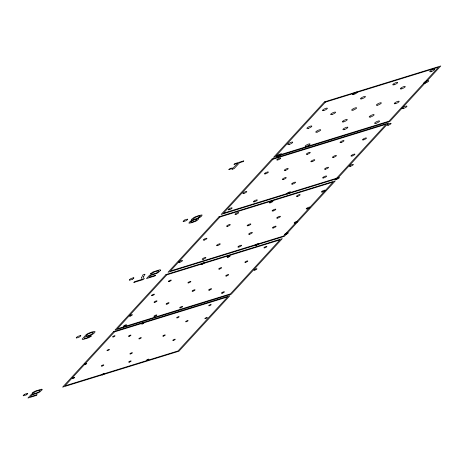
<?xml version="1.0" encoding="UTF-8"?>
<svg xmlns="http://www.w3.org/2000/svg" width="464" height="464" viewBox="0 0 464 464"><rect width="100%" height="100%" fill="white"/><g stroke="black" fill="none" stroke-linecap="round" stroke-linejoin="round"><path stroke-width="0.7" d="M93.125 332.636L92.829 333.135A15.08 3.596 -25 0 1 92.574 333.413L91.826 334.051A2.436 0.58 -25 0 1 90.468 334.822L88.827 335.455A7.685 1.833 -25 0 1 88.09 335.681L86.867 335.953A2.459 0.586 -25 0 1 86.316 335.75L86.623 335.246A15.08 3.596 -25 0 1 86.878 334.973L87.626 334.329A2.436 0.58 -25 0 1 88.984 333.558L90.619 332.926A7.685 1.833 -25 0 1 91.362 332.7L92.58 332.427A2.465 0.586 -25 0 1 93.131 332.63M42.009 389.841L39.898 391.889A3.463 0.824 -25 0 1 38.129 392.875L32.086 394.928L30.427 396.732L37.126 394.667L36.43 395.421L27.968 398.037L31.059 394.673L37.596 392.561A1.92 0.458 -25 0 0 38.147 392.289A1.978 0.47 -25 0 0 38.715 391.935L39.22 391.535A5.545 1.322 -25 0 0 39.51 391.245L40.119 390.531A2.343 0.557 -25 0 0 39.869 390.172L36.012 391.28L33.594 392.869L31.912 393.327L34.127 391.628A2.558 0.609 -25 0 1 34.655 391.349L41.215 389.261M160.498 270.396L158.386 272.443A3.463 0.824 -25 0 1 156.623 273.429L150.58 275.483L148.921 277.286L155.614 275.222L154.924 275.976L146.462 278.591L149.547 275.227L156.084 273.116A1.92 0.458 -25 0 0 156.635 272.844A1.978 0.47 -25 0 0 157.203 272.49L157.708 272.09A5.545 1.322 -25 0 0 158.004 271.8L158.607 271.086A2.343 0.557 -25 0 0 158.357 270.727L154.506 271.834L152.088 273.424L150.406 273.882L152.621 272.182A2.558 0.609 -25 0 1 153.149 271.904L159.709 269.816A4.147 0.986 -25 0 1 160.527 270.384M133.696 278.22L133.475 278.452A1.92 0.458 -25 0 1 132.397 279.235M191.963 219.118L193.488 217.802A3.219 0.766 -25 0 1 194.735 217.094L197.96 215.83A15.26 3.642 -25 0 1 199.166 215.458L201.799 214.948A3.219 0.766 -25 0 1 202.118 215.139L201.48 216.178A3.973 0.945 -25 0 1 199.961 217.355A3.613 0.864 -25 0 1 197.351 218.521L197.113 218.776A3.265 0.777 -25 0 1 198.447 218.602M193.355 219.762L193.134 220.006A3.26 0.777 -25 0 0 190.936 220.98M144.06 278.731L143.289 279.572L133.771 282.506L134.543 281.665L142.297 279.27M228.868 169.563L229.796 168.687A4.437 1.056 -25 0 1 231.901 168.101A4.292 1.021 -25 0 1 232.737 168.368L237.829 163.241L233.949 164.442L234.645 163.682L243.809 160.851L243.113 161.611L239.586 162.696L234.105 168.67L232.4 169.198M88.549 336.087L90.497 335.362A3.927 0.94 -25 0 0 91.982 334.631A4.884 1.166 -25 0 0 93.908 333.309L94.262 332.972A20.671 4.93 -25 0 0 94.644 332.555L95.05 331.876A4.373 1.044 -25 0 0 94.128 331.482L92.255 331.882A10.399 2.482 -25 0 0 91.396 332.143L88.641 333.21A3.961 0.945 -25 0 0 87.487 333.813A5.435 1.293 -25 0 0 86.107 334.712L82.192 339.074A4.791 1.143 -25 0 0 83.323 339.433L88.543 337.763A3.712 0.887 -25 0 0 90.219 336.841L91.396 335.977L89.651 336.371M144.884 274.259L142.941 274.856L142.251 276.248A52.681 12.569 -25 0 0 141.764 277.553M200.135 215.98L199.885 216.543A18.531 4.42 -25 0 1 199.601 216.85L198.604 217.651A1.717 0.406 -25 0 1 198.053 217.952L195.999 218.747A11.223 2.674 -25 0 1 195.199 218.996L193.558 219.344A1.705 0.406 -25 0 1 193.355 219.269L193.616 218.695A18.531 4.42 -25 0 1 193.894 218.393L194.787 217.662A1.734 0.412 -25 0 1 195.431 217.297L197.484 216.508A11.42 2.726 -25 0 1 198.29 216.259L199.932 215.911A1.705 0.406 -25 0 1 200.135 215.98M24.72 394.307A2.999 0.713 -25 0 1 27.498 393.449M24.691 394.29A1.85 0.441 -25 0 0 23.641 395.055L23.391 395.305A1.902 0.452 -25 0 0 23.368 395.78M26.216 394.852A2.906 0.696 -25 0 1 23.484 395.711M27.295 394.098A1.92 0.458 -25 0 1 26.245 394.87M27.602 393.391A1.868 0.447 -25 0 1 27.509 393.861M41.215 389.267A4.147 0.986 -25 0 1 42.033 389.83M80.574 335.634A2.999 0.713 -25 0 0 77.795 336.493A1.85 0.441 -25 0 0 76.717 337.241L76.467 337.485A1.902 0.452 -25 0 0 76.444 337.96M76.56 337.896A2.906 0.696 -25 0 0 79.292 337.038A1.92 0.458 -25 0 0 80.371 336.278L80.614 336.035A1.868 0.447 -25 0 0 80.678 335.571M89.61 336.383A3.874 0.922 -25 0 1 88.253 337.351L86.414 338.076A8.497 2.024 -25 0 1 85.875 338.244L84.454 338.552A2.303 0.551 -25 0 1 84.083 338.482L85.718 336.504A3.903 0.934 -25 0 0 86.571 336.591A5.962 1.421 -25 0 0 88.566 336.064M133.649 277.814A2.999 0.713 -25 0 0 130.871 278.673A1.85 0.441 -25 0 0 129.792 279.421L129.543 279.664A1.902 0.452 -25 0 0 129.52 280.146M132.368 279.218A2.906 0.696 -25 0 1 129.636 280.076M133.754 277.756A1.868 0.447 -25 0 1 133.667 278.226M142.361 279.241A30.514 7.279 -25 0 1 141.711 277.582M144.118 278.702A41.418 9.877 -25 0 1 143.654 276.712M143.683 276.701A45.159 10.771 -25 0 1 144.925 274.241M184.655 220.087A2.999 0.713 -25 0 1 187.439 219.223M184.626 220.064A1.85 0.441 -25 0 0 183.576 220.835L183.332 221.079A1.902 0.452 -25 0 0 183.309 221.554M183.419 221.485A2.906 0.696 -25 0 0 186.151 220.632A1.92 0.458 -25 0 0 187.236 219.872L187.479 219.629A1.868 0.447 -25 0 0 187.537 219.165M193.279 219.832A3.793 0.905 -25 0 1 191.893 219.136M190.93 220.98A3.132 0.748 -25 0 0 189.579 222.007L188.9 222.987A2.917 0.696 -25 0 0 189.231 223.19L191.684 222.703A14.657 3.497 -25 0 0 192.798 222.355L195.767 221.206A2.923 0.696 -25 0 0 197.055 220.47L198.372 219.292A3.132 0.748 -25 0 0 198.482 218.585M228.909 169.505A5.841 1.392 -25 0 1 232.406 169.192M190.884 222.059L190.878 222.094A1.601 0.383 -25 0 0 191.162 222.215L192.096 222.03A9.419 2.245 -25 0 0 193.279 221.682L194.967 221.044A1.624 0.389 -25 0 0 195.878 220.516L196.933 219.339A1.514 0.36 -25 0 0 196.719 219.205L195.721 219.397A9.396 2.245 -25 0 0 194.37 219.803L192.85 220.383A1.56 0.371 -25 0 0 192.641 220.481A1.578 0.377 -25 0 0 192.015 220.858L190.884 222.059M113.576 331.615L62.623 387.121L178.953 351.202L229.906 295.696L113.576 331.615M165.944 274.566L114.991 330.072L231.321 294.153L282.274 238.647L165.944 274.566M219.02 216.752L168.067 272.252L284.403 236.333L335.356 180.832L219.02 216.752M272.095 158.932L221.142 214.438L337.479 178.518L388.432 123.012L272.095 158.932M324.464 101.883L273.511 157.389L389.847 121.469L440.8 65.963L324.464 101.883M114.48 331.888L64.943 385.851L178.048 350.929L227.586 296.966L114.48 331.888M166.849 274.839L117.311 328.802L230.417 293.88L279.954 239.917L166.849 274.839M219.93 217.019L170.387 270.982L283.492 236.06L333.03 182.097L219.93 217.019M273.006 159.204L223.468 213.167L336.568 178.246L386.106 124.282L273.006 159.204M325.374 102.155L275.836 156.119L388.936 121.197L438.474 67.234L325.374 102.155M102.034 366.055A1.369 0.325 -25 0 0 103.814 364.93A1.369 0.325 -25 0 0 101.854 365.516A1.369 0.325 -25 0 0 102.034 366.055M142.228 323.942A1.369 0.325 -25 0 0 144.002 322.816A1.369 0.325 -25 0 0 142.048 323.402A1.369 0.325 -25 0 0 142.228 323.942M177.358 317.828A1.369 0.325 -25 0 0 179.139 316.703A1.369 0.325 -25 0 0 177.178 317.289A1.369 0.325 -25 0 0 177.358 317.828M130.622 353.893A1.369 0.325 -25 0 0 132.397 352.762A1.369 0.325 -25 0 0 130.436 353.348A1.369 0.325 -25 0 0 130.622 353.893M209.409 305.718A1.369 0.325 -25 0 0 211.19 304.587A1.369 0.325 -25 0 0 209.229 305.179A1.369 0.325 -25 0 0 209.409 305.718M147.129 360.331A1.369 0.325 -25 0 0 148.909 359.206A1.369 0.325 -25 0 0 146.949 359.791A1.369 0.325 -25 0 0 147.129 360.331M139.531 338.807A1.369 0.325 -25 0 0 141.311 337.682A1.369 0.325 -25 0 0 139.351 338.268A1.369 0.325 -25 0 0 139.531 338.807M163.502 336.098A1.369 0.325 -25 0 0 165.277 334.973A1.369 0.325 -25 0 0 163.316 335.559A1.369 0.325 -25 0 0 163.502 336.098M107.671 350.598A1.369 0.325 -25 0 0 109.446 349.473A1.369 0.325 -25 0 0 107.491 350.059A1.369 0.325 -25 0 0 107.671 350.598M173.484 340.396A1.369 0.325 -25 0 0 175.259 339.271A1.369 0.325 -25 0 0 173.298 339.857A1.369 0.325 -25 0 0 173.484 340.396M205.552 318.64A1.369 0.325 -25 0 0 207.327 317.515A1.369 0.325 -25 0 0 205.372 318.101A1.369 0.325 -25 0 0 205.552 318.64M113.274 336.91A1.369 0.325 -25 0 0 115.049 335.779A1.369 0.325 -25 0 0 113.094 336.371A1.369 0.325 -25 0 0 113.274 336.91M102.579 374.825A1.369 0.325 -25 0 0 104.354 373.7A1.369 0.325 -25 0 0 102.393 374.286A1.369 0.325 -25 0 0 102.579 374.825M85.022 364.6A1.369 0.325 -25 0 0 86.803 363.474A1.369 0.325 -25 0 0 84.842 364.06A1.369 0.325 -25 0 0 85.022 364.6M72.923 378.543A1.369 0.325 -25 0 0 74.704 377.418A1.369 0.325 -25 0 0 72.744 378.003A1.369 0.325 -25 0 0 72.923 378.543M186.354 321.732A1.369 0.325 -25 0 0 188.129 320.607A1.369 0.325 -25 0 0 186.168 321.192A1.369 0.325 -25 0 0 186.354 321.732M129.369 362.111A1.369 0.325 -25 0 0 131.15 360.986A1.369 0.325 -25 0 0 129.189 361.572A1.369 0.325 -25 0 0 129.369 362.111M129.189 336.278A1.369 0.325 -25 0 0 130.97 335.153A1.369 0.325 -25 0 0 129.009 335.739A1.369 0.325 -25 0 0 129.189 336.278M254.84 270.135A1.647 0.394 -25 0 0 256.969 268.784A1.647 0.394 -25 0 0 254.62 269.491A1.647 0.394 -25 0 0 254.84 270.135M209.421 290.133A1.647 0.394 -25 0 0 211.549 288.782A1.647 0.394 -25 0 0 209.2 289.49A1.647 0.394 -25 0 0 209.421 290.133M154.901 302.267A1.647 0.394 -25 0 0 157.035 300.91A1.647 0.394 -25 0 0 154.68 301.617A1.647 0.394 -25 0 0 154.901 302.267M202.026 264.283A1.647 0.394 -25 0 0 204.16 262.931A1.647 0.394 -25 0 0 201.805 263.633A1.647 0.394 -25 0 0 202.026 264.283M245.694 262.322A1.647 0.394 -25 0 0 247.828 260.971A1.647 0.394 -25 0 0 245.473 261.679A1.647 0.394 -25 0 0 245.694 262.322M154.744 316.367A1.647 0.394 -25 0 0 156.878 315.015A1.647 0.394 -25 0 0 154.524 315.717A1.647 0.394 -25 0 0 154.744 316.367M222.262 293.173A1.647 0.394 -25 0 0 224.39 291.821A1.647 0.394 -25 0 0 222.041 292.523A1.647 0.394 -25 0 0 222.262 293.173M192.925 291.183A1.647 0.394 -25 0 0 195.06 289.832A1.647 0.394 -25 0 0 192.711 290.539A1.647 0.394 -25 0 0 192.925 291.183M188.744 282.849A1.647 0.394 -25 0 0 190.878 281.491A1.647 0.394 -25 0 0 188.523 282.199A1.647 0.394 -25 0 0 188.744 282.849M169.163 281.503A1.647 0.394 -25 0 0 171.291 280.152A1.647 0.394 -25 0 0 168.942 280.859A1.647 0.394 -25 0 0 169.163 281.503M152.285 295.591A1.647 0.394 -25 0 0 154.419 294.24A1.647 0.394 -25 0 0 152.064 294.942A1.647 0.394 -25 0 0 152.285 295.591M180.502 307.87A1.647 0.394 -25 0 0 182.636 306.518A1.647 0.394 -25 0 0 180.287 307.22A1.647 0.394 -25 0 0 180.502 307.87M226.519 275.981A1.647 0.394 -25 0 0 228.653 274.63A1.647 0.394 -25 0 0 226.304 275.332A1.647 0.394 -25 0 0 226.519 275.981M228.021 257.288A1.647 0.394 -25 0 0 230.156 255.937A1.647 0.394 -25 0 0 227.801 256.638A1.647 0.394 -25 0 0 228.021 257.288M166.941 304.117A1.647 0.394 -25 0 0 169.076 302.766A1.647 0.394 -25 0 0 166.727 303.468A1.647 0.394 -25 0 0 166.941 304.117M219.507 269.056A1.647 0.394 -25 0 0 221.641 267.699A1.647 0.394 -25 0 0 219.292 268.407A1.647 0.394 -25 0 0 219.507 269.056M264.77 247.817A1.647 0.394 -25 0 0 266.904 246.465A1.647 0.394 -25 0 0 264.55 247.173A1.647 0.394 -25 0 0 264.77 247.817M124.404 326.204A1.647 0.394 -25 0 0 126.539 324.852A1.647 0.394 -25 0 0 124.19 325.554A1.647 0.394 -25 0 0 124.404 326.204M130.245 316.083A1.647 0.394 -25 0 0 132.379 314.731A1.647 0.394 -25 0 0 130.024 315.433A1.647 0.394 -25 0 0 130.245 316.083M203.238 259.248A2.059 0.493 -25 0 0 205.9 257.561A2.059 0.493 -25 0 0 202.965 258.436A2.059 0.493 -25 0 0 203.238 259.248M307.232 208.864A2.059 0.493 -25 0 0 309.9 207.176A2.059 0.493 -25 0 0 306.959 208.058A2.059 0.493 -25 0 0 307.232 208.864M322.463 191.968A2.059 0.493 -25 0 0 325.131 190.275A2.059 0.493 -25 0 0 322.196 191.156A2.059 0.493 -25 0 0 322.463 191.968M273.435 227.946A2.059 0.493 -25 0 0 276.103 226.258A2.059 0.493 -25 0 0 273.163 227.14A2.059 0.493 -25 0 0 273.435 227.946M217.599 245.578A2.059 0.493 -25 0 0 220.267 243.884A2.059 0.493 -25 0 0 217.326 244.766A2.059 0.493 -25 0 0 217.599 245.578M248.199 225.713A2.059 0.493 -25 0 0 250.867 224.025A2.059 0.493 -25 0 0 247.927 224.901A2.059 0.493 -25 0 0 248.199 225.713M204.305 240.045A2.059 0.493 -25 0 0 206.973 238.357A2.059 0.493 -25 0 0 204.032 239.238A2.059 0.493 -25 0 0 204.305 240.045M179.846 262.259A2.059 0.493 -25 0 0 182.514 260.565A2.059 0.493 -25 0 0 179.574 261.447A2.059 0.493 -25 0 0 179.846 262.259M238.948 247.028A2.059 0.493 -25 0 0 241.611 245.34A2.059 0.493 -25 0 0 238.676 246.216A2.059 0.493 -25 0 0 238.948 247.028M236.031 214.316A2.059 0.493 -25 0 0 238.693 212.622A2.059 0.493 -25 0 0 235.758 213.504A2.059 0.493 -25 0 0 236.031 214.316M277.756 218.074A2.059 0.493 -25 0 0 280.424 216.386A2.059 0.493 -25 0 0 277.484 217.262A2.059 0.493 -25 0 0 277.756 218.074M297.488 196.376A2.059 0.493 -25 0 0 300.156 194.689A2.059 0.493 -25 0 0 297.215 195.564A2.059 0.493 -25 0 0 297.488 196.376M227.615 226.287A2.059 0.493 -25 0 0 230.283 224.599A2.059 0.493 -25 0 0 227.343 225.481A2.059 0.493 -25 0 0 227.615 226.287M285.546 234.587A2.059 0.493 -25 0 0 288.214 232.899A2.059 0.493 -25 0 0 285.273 233.775A2.059 0.493 -25 0 0 285.546 234.587M249.702 234.21A2.059 0.493 -25 0 0 252.37 232.522A2.059 0.493 -25 0 0 249.429 233.398A2.059 0.493 -25 0 0 249.702 234.21M270.321 202.809A2.059 0.493 -25 0 0 272.983 201.121A2.059 0.493 -25 0 0 270.048 201.997A2.059 0.493 -25 0 0 270.321 202.809M273.163 210.929A2.059 0.493 -25 0 0 275.825 209.235A2.059 0.493 -25 0 0 272.89 210.117A2.059 0.493 -25 0 0 273.163 210.929M295.185 223.027A2.059 0.493 -25 0 0 297.853 221.34A2.059 0.493 -25 0 0 294.913 222.215A2.059 0.493 -25 0 0 295.185 223.027M255.803 245.566A2.059 0.493 -25 0 0 258.471 243.878A2.059 0.493 -25 0 0 255.531 244.754A2.059 0.493 -25 0 0 255.803 245.566M311.97 161.64A2.192 0.522 -25 0 0 314.812 159.842A2.192 0.522 -25 0 0 311.68 160.776A2.192 0.522 -25 0 0 311.97 161.64M292.726 184.057A2.192 0.522 -25 0 0 295.568 182.253A2.192 0.522 -25 0 0 292.436 183.193A2.192 0.522 -25 0 0 292.726 184.057M363.614 139.838A2.192 0.522 -25 0 0 366.461 138.034A2.192 0.522 -25 0 0 363.324 138.974A2.192 0.522 -25 0 0 363.614 139.838M352.089 155.991A2.192 0.522 -25 0 0 354.937 154.187A2.192 0.522 -25 0 0 351.799 155.127A2.192 0.522 -25 0 0 352.089 155.991M307.429 154.251A2.192 0.522 -25 0 0 310.277 152.447A2.192 0.522 -25 0 0 307.139 153.387A2.192 0.522 -25 0 0 307.429 154.251M323.768 177.898A2.192 0.522 -25 0 0 326.615 176.094A2.192 0.522 -25 0 0 323.478 177.033A2.192 0.522 -25 0 0 323.768 177.898M277.913 159.918A2.192 0.522 -25 0 0 280.755 158.114A2.192 0.522 -25 0 0 277.623 159.053A2.192 0.522 -25 0 0 277.913 159.918M254.487 201.776A2.192 0.522 -25 0 0 257.334 199.972A2.192 0.522 -25 0 0 254.197 200.912A2.192 0.522 -25 0 0 254.487 201.776M283.417 179.44A2.192 0.522 -25 0 0 286.259 177.642A2.192 0.522 -25 0 0 283.127 178.576A2.192 0.522 -25 0 0 283.417 179.44M333.564 157.366A2.192 0.522 -25 0 0 336.412 155.562A2.192 0.522 -25 0 0 333.274 156.501A2.192 0.522 -25 0 0 333.564 157.366M243.965 193.384A2.192 0.522 -25 0 0 246.813 191.58A2.192 0.522 -25 0 0 243.675 192.519A2.192 0.522 -25 0 0 243.965 193.384M265.524 173.832A2.192 0.522 -25 0 0 268.366 172.028A2.192 0.522 -25 0 0 265.234 172.968A2.192 0.522 -25 0 0 265.524 173.832M341.168 142.465A2.192 0.522 -25 0 0 344.015 140.662A2.192 0.522 -25 0 0 340.878 141.601A2.192 0.522 -25 0 0 341.168 142.465M325.687 169.174A2.192 0.522 -25 0 0 328.529 167.371A2.192 0.522 -25 0 0 325.397 168.31A2.192 0.522 -25 0 0 325.687 169.174M350.511 166.269A2.192 0.522 -25 0 0 353.353 164.465A2.192 0.522 -25 0 0 350.221 165.404A2.192 0.522 -25 0 0 350.511 166.269M336.533 179.371A2.192 0.522 -25 0 0 339.381 177.567A2.192 0.522 -25 0 0 336.243 178.507A2.192 0.522 -25 0 0 336.533 179.371M287.848 193.761A2.192 0.522 -25 0 0 290.69 191.957A2.192 0.522 -25 0 0 287.558 192.896A2.192 0.522 -25 0 0 287.848 193.761M229.32 209.722A2.192 0.522 -25 0 0 232.162 207.918A2.192 0.522 -25 0 0 229.03 208.858A2.192 0.522 -25 0 0 229.32 209.722M388.269 125.199A2.192 0.522 -25 0 0 391.117 123.401A2.192 0.522 -25 0 0 387.979 124.335A2.192 0.522 -25 0 0 388.269 125.199M285.383 170.381A2.192 0.522 -25 0 0 288.231 168.577A2.192 0.522 -25 0 0 285.093 169.517A2.192 0.522 -25 0 0 285.383 170.381M403.419 108.466A2.743 0.655 -25 0 0 406.98 106.21A2.743 0.655 -25 0 0 403.059 107.381A2.743 0.655 -25 0 0 403.419 108.466M361.874 98.815A2.743 0.655 -25 0 0 365.429 96.564A2.743 0.655 -25 0 0 361.508 97.736A2.743 0.655 -25 0 0 361.874 98.815M323.82 110.519A2.743 0.655 -25 0 0 327.375 108.269A2.743 0.655 -25 0 0 323.46 109.44A2.743 0.655 -25 0 0 323.82 110.519M353.058 110.119A2.743 0.655 -25 0 0 356.613 107.868A2.743 0.655 -25 0 0 352.698 109.04A2.743 0.655 -25 0 0 353.058 110.119M377.789 105.137A2.743 0.655 -25 0 0 381.344 102.88A2.743 0.655 -25 0 0 377.423 104.052A2.743 0.655 -25 0 0 377.789 105.137M394.151 84.75A2.743 0.655 -25 0 0 397.706 82.499A2.743 0.655 -25 0 0 393.791 83.671A2.743 0.655 -25 0 0 394.151 84.75M308.305 128.354A2.743 0.655 -25 0 0 311.86 126.098A2.743 0.655 -25 0 0 307.939 127.275A2.743 0.655 -25 0 0 308.305 128.354M344.317 129.549A2.743 0.655 -25 0 0 347.872 127.293A2.743 0.655 -25 0 0 343.952 128.464A2.743 0.655 -25 0 0 344.317 129.549M395.647 103.617A2.743 0.655 -25 0 0 399.202 101.361A2.743 0.655 -25 0 0 395.282 102.538A2.743 0.655 -25 0 0 395.647 103.617M425.239 83.073A2.743 0.655 -25 0 0 428.794 80.817A2.743 0.655 -25 0 0 424.873 81.989A2.743 0.655 -25 0 0 425.239 83.073M317.138 132.101A2.743 0.655 -25 0 0 320.694 129.85A2.743 0.655 -25 0 0 316.779 131.022A2.743 0.655 -25 0 0 317.138 132.101M376.008 123.285A2.743 0.655 -25 0 0 379.564 121.034A2.743 0.655 -25 0 0 375.649 122.206A2.743 0.655 -25 0 0 376.008 123.285M289.188 144.449A2.743 0.655 -25 0 0 292.743 142.193A2.743 0.655 -25 0 0 288.823 143.364A2.743 0.655 -25 0 0 289.188 144.449M353.707 94.465A2.743 0.655 -25 0 0 357.263 92.214A2.743 0.655 -25 0 0 353.348 93.386A2.743 0.655 -25 0 0 353.707 94.465M306.553 146.27A2.743 0.655 -25 0 0 310.109 144.014A2.743 0.655 -25 0 0 306.188 145.186A2.743 0.655 -25 0 0 306.553 146.27M431.178 71.613A2.743 0.655 -25 0 0 434.733 69.356A2.743 0.655 -25 0 0 430.812 70.528A2.743 0.655 -25 0 0 431.178 71.613M401.714 88.81A2.743 0.655 -25 0 0 405.275 86.559A2.743 0.655 -25 0 0 401.354 87.731A2.743 0.655 -25 0 0 401.714 88.81M343.737 121.829A2.743 0.655 -25 0 0 347.292 119.573A2.743 0.655 -25 0 0 343.372 120.744A2.743 0.655 -25 0 0 343.737 121.829M278.209 156.206A2.743 0.655 -25 0 0 281.764 153.949A2.743 0.655 -25 0 0 277.843 155.127A2.743 0.655 -25 0 0 278.209 156.206M370.585 116.98A2.743 0.655 -25 0 0 374.141 114.73A2.743 0.655 -25 0 0 370.226 115.901A2.743 0.655 -25 0 0 370.585 116.98M332.044 114.463A2.743 0.655 -25 0 0 335.6 112.213A2.743 0.655 -25 0 0 331.679 113.384A2.743 0.655 -25 0 0 332.044 114.463"/></g></svg>
